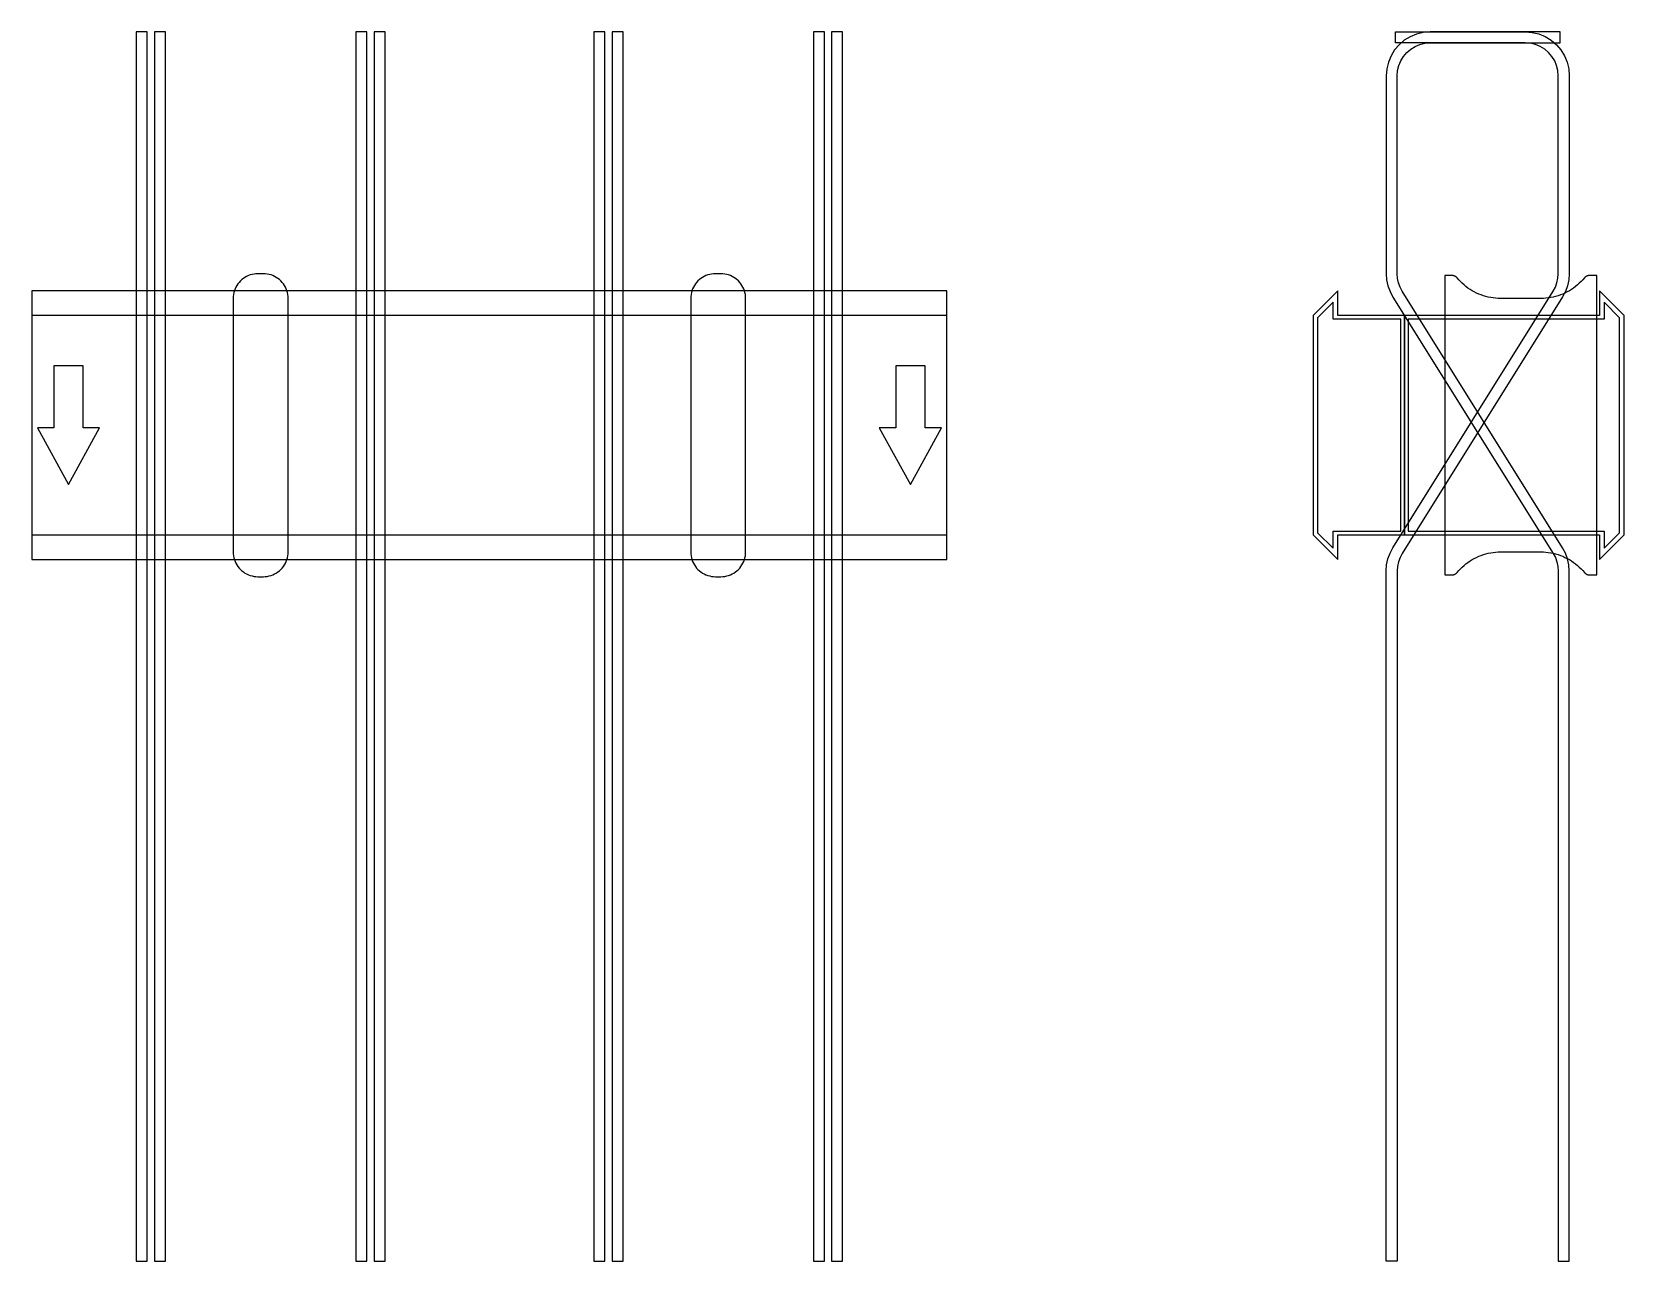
# Model space of a CAD drawing. Extents: x 0 to 870, y -457 to 215.
import ezdxf

# ---------------------------------------------------------------- set-up
doc = ezdxf.new("R2010")
doc.units = 0
doc.layers.add('Halfen', color=7, linetype='CONTINUOUS')

msp = doc.modelspace()

# ---------------------------------------------------------------- linework, layer by layer
at = {"layer": 'Halfen', "color": 7}
for points in [[(63, -456.927), (63, 214.971), (57, 214.971), (57, -456.927)], [(73, -456.927), (73, 214.971), (67, 214.971), (67, -456.927)], [(183, -456.927), (183, 214.971), (177, 214.971), (177, -456.927)], [(193, -456.927), (193, 214.971), (187, 214.971), (187, -456.927)], [(313, -456.927), (313, 214.971), (307, 214.971), (307, -456.927)], [(323, -456.927), (323, 214.971), (317, 214.971), (317, -456.927)], [(433, -456.927), (433, 214.971), (427, 214.971), (427, -456.927)], [(443, -456.927), (443, 214.971), (437, 214.971), (437, -456.927)], [(740, -456.898), (740, -79.686), (740.234, -76.346), (740.93, -73.071), (742.075, -69.925), (743.647, -66.968), (831.265, 73.25), (832.444, 75.467), (833.303, 77.827), (833.825, 80.283), (834, 82.788), (834, 191), (833.778, 193.816), (833.119, 196.562), (832.038, 199.172), (830.562, 201.58), (828.728, 203.728), (826.58, 205.562), (824.172, 207.038), (821.562, 208.119), (818.816, 208.778), (816, 209), (745, 209), (745, 215), (816, 215), (819.754, 214.705), (823.416, 213.825), (826.896, 212.384), (830.107, 210.416), (832.971, 207.971), (835.416, 205.107), (837.384, 201.896), (838.825, 198.416), (839.705, 194.754), (840, 191), (840, 82.788), (839.766, 79.448), (839.07, 76.173), (837.925, 73.027), (836.353, 70.07), (748.735, -70.148), (747.556, -72.365), (746.697, -74.725), (746.175, -77.181), (746, -79.686), (746, -456.898)], [(840, -456.927), (840, -79.715), (839.766, -76.375), (839.07, -73.1), (837.925, -69.953), (836.353, -66.997), (748.735, 73.221), (747.556, 75.438), (746.697, 77.798), (746.175, 80.255), (746, 82.76), (746, 190.971), (746.222, 193.787), (746.881, 196.534), (747.962, 199.143), (749.438, 201.551), (751.272, 203.699), (753.42, 205.534), (755.828, 207.009), (758.438, 208.09), (761.184, 208.75), (764, 208.971), (835, 208.971), (835, 214.971), (764, 214.971), (760.246, 214.676), (756.584, 213.797), (753.104, 212.355), (749.893, 210.388), (747.029, 207.942), (744.584, 205.078), (742.616, 201.867), (741.175, 198.388), (740.295, 194.726), (740, 190.971), (740, 82.76), (740.234, 79.419), (740.93, 76.144), (742.075, 72.998), (743.647, 70.042), (831.265, -70.177), (832.444, -72.394), (833.303, -74.754), (833.825, -77.21), (834, -79.715), (834, -456.927)], [(140, -69.3), (140, -56.8), (140, 69.3), (139.958, 70.359), (139.834, 71.412), (139.627, 72.452), (139.339, 73.472), (138.972, 74.466), (138.529, 75.429), (138.011, 76.354), (137.422, 77.235), (136.765, 78.068), (136.046, 78.846), (135.268, 79.565), (134.435, 80.222), (133.554, 80.811), (132.629, 81.329), (131.666, 81.772), (130.672, 82.139), (129.652, 82.427), (128.612, 82.634), (127.559, 82.758), (126.5, 82.8), (123.5, 82.8), (122.441, 82.758), (121.388, 82.634), (120.348, 82.427), (119.328, 82.139), (118.334, 81.772), (117.371, 81.329), (116.446, 80.811), (115.565, 80.222), (114.732, 79.565), (113.954, 78.846), (113.235, 78.068), (112.578, 77.235), (111.989, 76.354), (111.471, 75.429), (111.028, 74.466), (110.661, 73.472), (110.373, 72.452), (110.166, 71.412), (110.042, 70.359), (110, 69.3), (110, -56.8), (110, -69.3), (110.042, -70.359), (110.166, -71.412), (110.373, -72.452), (110.661, -73.472), (111.028, -74.466), (111.471, -75.429), (111.989, -76.354), (112.578, -77.235), (113.235, -78.068), (113.954, -78.846), (114.732, -79.565), (115.565, -80.222), (116.446, -80.811), (117.371, -81.329), (118.334, -81.772), (119.328, -82.139), (120.348, -82.427), (121.388, -82.634), (122.441, -82.758), (123.5, -82.8), (126.5, -82.8), (127.559, -82.758), (128.612, -82.634), (129.652, -82.427), (130.672, -82.139), (131.666, -81.772), (132.629, -81.329), (133.554, -80.811), (134.435, -80.222), (135.268, -79.565), (136.046, -78.846), (136.765, -78.068), (137.422, -77.235), (138.011, -76.354), (138.529, -75.429), (138.972, -74.466), (139.339, -73.472), (139.627, -72.452), (139.834, -71.412), (139.958, -70.359), (140, -69.3)], [(390, -69.3), (390, -56.8), (390, 69.3), (389.958, 70.359), (389.834, 71.412), (389.627, 72.452), (389.339, 73.472), (388.972, 74.466), (388.529, 75.429), (388.011, 76.354), (387.422, 77.235), (386.765, 78.068), (386.046, 78.846), (385.268, 79.565), (384.435, 80.222), (383.554, 80.811), (382.629, 81.329), (381.666, 81.772), (380.672, 82.139), (379.652, 82.427), (378.612, 82.634), (377.559, 82.758), (376.5, 82.8), (373.5, 82.8), (372.441, 82.758), (371.388, 82.634), (370.348, 82.427), (369.328, 82.139), (368.334, 81.772), (367.371, 81.329), (366.446, 80.811), (365.565, 80.222), (364.732, 79.565), (363.954, 78.846), (363.235, 78.068), (362.578, 77.235), (361.989, 76.354), (361.471, 75.429), (361.028, 74.466), (360.661, 73.472), (360.373, 72.452), (360.166, 71.412), (360.042, 70.359), (360, 69.3), (360, -56.8), (360, -69.3), (360.042, -70.359), (360.166, -71.412), (360.373, -72.452), (360.661, -73.472), (361.028, -74.466), (361.471, -75.429), (361.989, -76.354), (362.578, -77.235), (363.235, -78.068), (363.954, -78.846), (364.732, -79.565), (365.565, -80.222), (366.446, -80.811), (367.371, -81.329), (368.334, -81.772), (369.328, -82.139), (370.348, -82.427), (371.388, -82.634), (372.441, -82.758), (373.5, -82.8), (376.5, -82.8), (377.559, -82.758), (378.612, -82.634), (379.652, -82.427), (380.672, -82.139), (381.666, -81.772), (382.629, -81.329), (383.554, -80.811), (384.435, -80.222), (385.268, -79.565), (386.046, -78.846), (386.765, -78.068), (387.422, -77.235), (388.011, -76.354), (388.529, -75.429), (388.972, -74.466), (389.339, -73.472), (389.627, -72.452), (389.834, -71.412), (389.958, -70.359), (390, -69.3)], [(855, -81.8), (855, 81.8), (851, 81.8), (850.846, 81.797), (850.691, 81.786), (850.538, 81.769), (850.385, 81.746), (850.234, 81.715), (850.084, 81.678), (849.936, 81.634), (849.789, 81.584), (849.646, 81.527), (849.505, 81.464), (849.366, 81.395), (849.231, 81.32), (849.1, 81.239), (848.972, 81.153), (848.848, 81.06), (848.728, 80.963), (848.613, 80.86), (848.502, 80.752), (848.397, 80.639), (848.296, 80.522), (847.41, 79.491), (846.479, 78.5), (845.505, 77.551), (844.491, 76.646), (843.437, 75.787), (842.347, 74.975), (841.222, 74.211), (840.064, 73.499), (838.876, 72.838), (837.66, 72.23), (836.418, 71.676), (835.153, 71.178), (833.867, 70.736), (832.563, 70.351), (831.243, 70.024), (829.911, 69.756), (828.567, 69.547), (827.216, 69.397), (825.859, 69.307), (824.5, 69.277), (802.5, 69.277), (801.141, 69.307), (799.784, 69.397), (798.433, 69.547), (797.089, 69.756), (795.757, 70.024), (794.437, 70.351), (793.133, 70.736), (791.847, 71.178), (790.582, 71.676), (789.34, 72.23), (788.124, 72.838), (786.936, 73.499), (785.778, 74.211), (784.653, 74.975), (783.563, 75.787), (782.509, 76.646), (781.495, 77.551), (780.521, 78.5), (779.59, 79.491), (778.704, 80.522), (778.603, 80.639), (778.498, 80.752), (778.387, 80.86), (778.272, 80.963), (778.152, 81.06), (778.028, 81.153), (777.9, 81.239), (777.769, 81.32), (777.634, 81.395), (777.495, 81.464), (777.354, 81.527), (777.211, 81.584), (777.064, 81.634), (776.916, 81.678), (776.766, 81.715), (776.615, 81.746), (776.462, 81.769), (776.309, 81.786), (776.154, 81.797), (776, 81.8), (772, 81.8), (772, -81.8), (776, -81.8), (776.154, -81.797), (776.309, -81.786), (776.462, -81.769), (776.615, -81.746), (776.766, -81.715), (776.916, -81.678), (777.064, -81.634), (777.211, -81.584), (777.354, -81.527), (777.495, -81.464), (777.634, -81.395), (777.769, -81.32), (777.9, -81.239), (778.028, -81.153), (778.152, -81.06), (778.272, -80.963), (778.387, -80.86), (778.498, -80.752), (778.603, -80.639), (778.704, -80.522), (779.59, -79.491), (780.521, -78.5), (781.495, -77.551), (782.509, -76.646), (783.563, -75.787), (784.653, -74.975), (785.778, -74.211), (786.936, -73.499), (788.124, -72.838), (789.34, -72.23), (790.582, -71.676), (791.847, -71.178), (793.133, -70.736), (794.437, -70.351), (795.757, -70.024), (797.089, -69.756), (798.433, -69.547), (799.784, -69.397), (801.141, -69.307), (802.5, -69.277), (824.5, -69.277), (825.859, -69.307), (827.216, -69.397), (828.567, -69.547), (829.911, -69.756), (831.243, -70.024), (832.563, -70.351), (833.867, -70.736), (835.153, -71.178), (836.418, -71.676), (837.66, -72.23), (838.876, -72.838), (840.064, -73.499), (841.222, -74.211), (842.347, -74.975), (843.437, -75.787), (844.491, -76.646), (845.505, -77.551), (846.479, -78.5), (847.41, -79.491), (848.296, -80.522), (848.397, -80.639), (848.502, -80.752), (848.613, -80.86), (848.728, -80.963), (848.848, -81.06), (848.972, -81.153), (849.1, -81.239), (849.231, -81.32), (849.366, -81.395), (849.505, -81.464), (849.646, -81.527), (849.789, -81.584), (849.936, -81.634), (850.084, -81.678), (850.234, -81.715), (850.385, -81.746), (850.538, -81.769), (850.691, -81.786), (850.846, -81.797), (851, -81.8)], [(0, -73.5), (500, -73.5), (500, 73.5), (0, 73.5)], [(750, -60), (750, 60), (713.5, 60), (713.5, 73.5), (700, 60), (700, -60), (713.5, -73.5), (713.5, -60)], [(870, -60), (870, 60), (856.5, 73.5), (856.5, 60), (750, 60), (750, -60), (856.5, -60), (856.5, -73.5)], [(748, -58), (748, 58), (711, 58), (711, 67.25), (702.5, 58.75), (702.5, -58.75), (711, -67.25), (711, -58)], [(867.5, -58.75), (867.5, 58.75), (859, 67.25), (859, 58), (752, 58), (752, -58), (859, -58), (859, -67.25)], [(0, -60), (500, -60), (500, 60), (0, 60)], [(20, -32.5), (37, -1.5), (28, -1.5), (28, 32.5), (12, 32.5), (12, -1.5), (3, -1.5)], [(480, -32.5), (497, -1.5), (488, -1.5), (488, 32.5), (472, 32.5), (472, -1.5), (463, -1.5)]]:
    msp.add_lwpolyline(points, close=True, dxfattribs=at)

doc.saveas('drawing.dxf')
